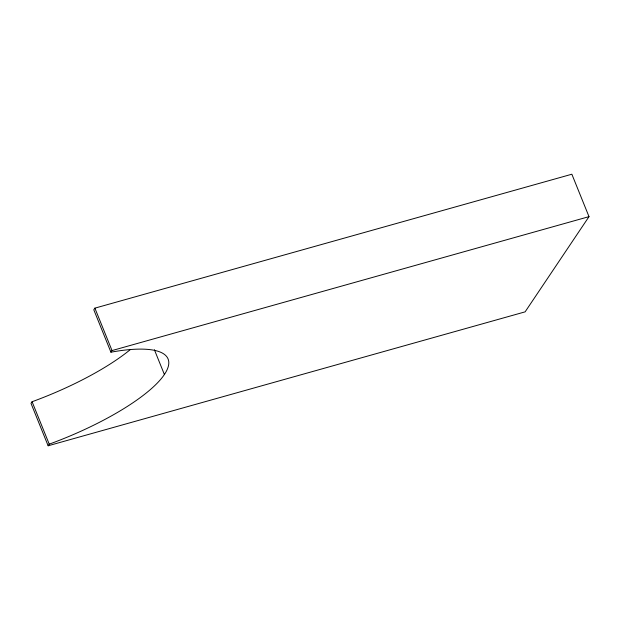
<?xml version="1.0" encoding="UTF-8"?>
<svg xmlns="http://www.w3.org/2000/svg" width="620" height="620" viewBox="0 0 620 620"><rect width="100%" height="100%" fill="white"/><g stroke="black" fill="none" stroke-linecap="round" stroke-linejoin="round"><path stroke-width="0.93" d="M130.44 349.494A126.658 34.697 -22 0 1 32.085 401.737L31 403.357L48.143 445.78L525.117 311.852L589 216.644L571.857 174.22L94.883 308.148L93.79 309.767L110.933 352.191A126.658 34.697 -22 0 1 164.393 374.503A126.658 34.697 -22 0 1 49.228 444.16L48.143 445.78M110.933 352.191L112.026 350.571L589 216.644M154.395 349.757L164.393 374.503M94.883 308.148L112.026 350.571M32.085 401.737L49.228 444.16"/></g></svg>
